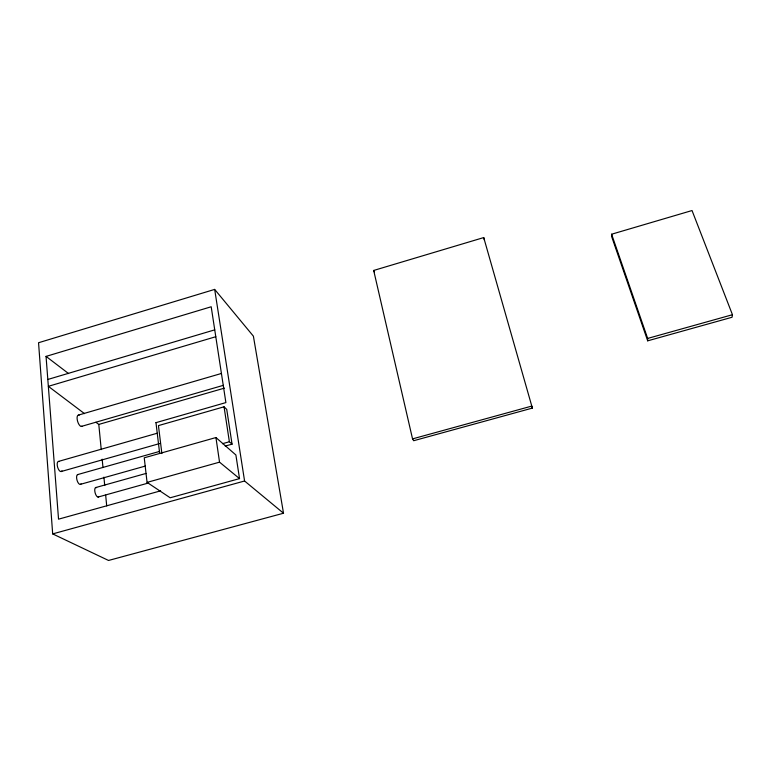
<?xml version="1.0" encoding="UTF-8"?>
<svg xmlns="http://www.w3.org/2000/svg" width="771" height="771" viewBox="0 0 771 771"><rect width="100%" height="100%" fill="white"/><g stroke="black" fill="none" stroke-linecap="round" stroke-linejoin="round"><path stroke-width="1.16" d="M732.45 314.713L732.055 317.257L647.688 340.83L611.798 237.005L611.605 234.22L692.03 210.541L732.45 314.713L647.659 338.43L647.688 340.83M214.675 289.404L38.55 342.729L52.679 533.898L108.538 560.459L283.516 513.226L253.399 336.175L214.675 289.404L244.58 480.998L283.516 513.226M160.619 490.848L58.538 519.172L46.048 356.395L211.196 306.762L225.893 402.587L155.915 422.672M483.716 237.574L532.366 408.09L413.69 440.713L412.543 438.882L373.684 270.457L483.716 237.574L484.487 240.195M47.821 379.467L214.743 329.853M215.793 336.715L48.342 386.329L84.511 413.642M78.449 415.087L221.479 373.453M81.369 426.421L223.417 385.317M95.932 422.267L98.794 424.426L224.438 388.121M225.209 446.072L232.061 444.154L226.732 409.391L224.053 406.809L158.45 425.602L161.881 453.531M58.586 461.395L157.207 433.235M60.996 471.573L159.751 443.527M77.486 474.637L159.684 451.382M215.938 437.552L144.244 457.82L147.068 482.395L170.179 497.777L239.53 478.618L235.887 454.977L215.938 437.552L219.542 462.157L239.53 478.618M222.472 443.691L229.373 441.754L232.061 444.154M80.608 484.284L145.43 466.041M95.537 487.6L146.018 473.442M147.068 482.395L219.542 462.157M98.052 497.064L148.572 482.974M52.679 533.898L244.58 480.998M412.543 438.882L531.778 406.086L532.366 408.09M46.048 356.395L68.609 373.598M373.684 270.457L374.513 272.086M611.605 234.22L647.659 338.43M224.053 406.809L229.373 441.754M155.973 422.653L159.645 453.329M98.794 424.426L101.232 449.589M102.167 459.169L102.986 467.563M103.912 477.143L104.731 485.528M105.666 495.117L106.706 505.901M61.979 470.811A5.252 2.265 74.4 0 1 57.652 467.293A5.252 2.265 74.4 0 1 59.222 461.53M81.042 483.822A5.098 2.13 74.9 0 1 77.148 480.603A5.098 2.13 74.9 0 1 78.025 474.522M98.948 496.457A4.934 1.995 75.3 0 1 95.112 492.804A4.934 1.995 75.3 0 1 96.616 487.657M81.948 426.18A5.879 2.371 73.4 0 1 77.486 420.918A5.879 2.371 73.4 0 1 79.124 415.241"/></g></svg>
